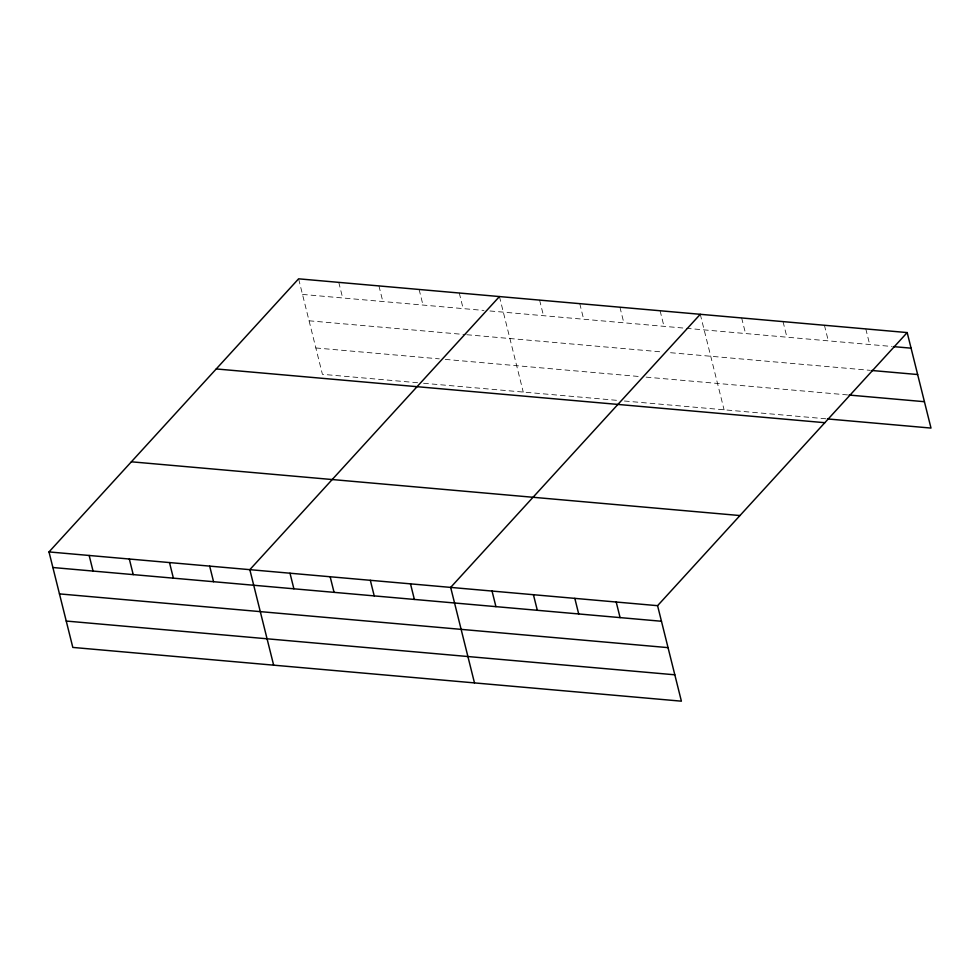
<?xml version="1.0" encoding="UTF-8"?>
<svg xmlns="http://www.w3.org/2000/svg" width="980" height="980" viewBox="0 0 980 980"><rect width="100%" height="100%" fill="white"/><g stroke="black" fill="none" stroke-linecap="round" stroke-linejoin="round"><path stroke-width="0.73" stroke-dasharray="4.9 3.68" d="M302.489 294.417L483.985 310.452M489.939 310.966L684.824 328.178M686.306 328.312L891.861 346.467M309.068 320.791L465.267 334.584M466.762 334.719L663.129 352.053M670.565 352.714L870.35 370.354M315.842 347.961L439.322 358.864M445.263 359.391L640.148 376.602M646.102 377.129L847.565 394.916M417.627 382.739L322.42 374.323L298.606 278.822M423.58 383.266L618.466 400.477M624.407 401.004L826.067 418.803M865.806 328.925L869.689 344.507M824.425 325.262L828.308 340.856M783.032 321.612L786.928 337.206M741.652 317.949L745.547 333.543M700.271 314.298L724.085 409.799M660.104 310.758L663.987 326.34M619.936 307.206L623.831 322.8M579.768 303.653L583.663 319.247M539.6 300.113L543.496 315.707M499.445 296.56L523.246 392.061M459.277 293.02L463.16 308.602M419.109 289.468L422.993 305.062M378.942 285.927L382.825 301.509M338.774 282.375L342.657 297.969"/><path stroke-width="1.47" d="M907.186 332.575L657.58 605.677L681.394 701.178L72.814 647.425L49 551.924L298.606 278.822L907.186 332.575L931 428.076L827.537 418.938M499.445 296.56L249.827 569.662L273.641 665.163M700.271 314.298L450.665 587.4L474.479 682.901M893.344 346.602L911.082 348.17M871.833 370.489L917.648 374.532M849.048 395.05L924.422 401.702M216.237 368.946L824.817 422.699M131.369 461.801L739.949 515.554M49 551.924L657.58 605.677M52.883 567.518L661.463 621.259M59.462 593.892L668.042 647.633M66.236 621.051L674.816 674.804M616.2 602.014L620.083 617.608M574.819 598.364L578.702 613.958M533.426 594.713L537.322 610.295M492.046 591.05L495.929 606.645M410.498 583.847L414.381 599.442M370.33 580.307L374.213 595.889M330.162 576.755L334.058 592.349M289.994 573.214L293.89 588.796M209.671 566.109L213.554 581.704M169.503 562.569L173.387 578.163M129.335 559.017L133.219 574.611M89.168 555.476L93.051 571.058"/></g></svg>
